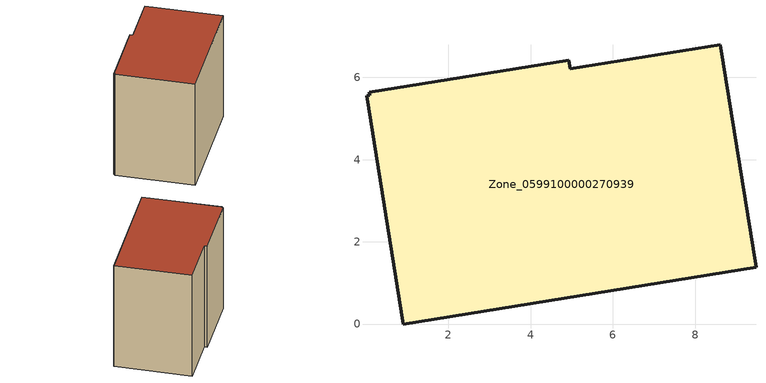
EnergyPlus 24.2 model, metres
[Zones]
Zone_0599100000270939
 floor ground (C_G): 0.01,5.56 0.09,5.57 0.07,5.64 4.93,6.42 4.97,6.21 8.61,6.79 9.48,1.38 0.9,0 z0
 wall outside (C_F): 0.9,0 9.48,1.38 8.61,6.79 4.97,6.21 4.93,6.42 0.07,5.64 0.09,5.57 0.01,5.56 0.9,0 z0:8.23
 roof outside (C_R): 0.09,5.57 0.01,5.56 0.9,0 9.48,1.38 8.61,6.79 4.97,6.21 4.93,6.42 0.07,5.64 z8.23
[BUILDING]
Pand.0599100000270939: North Axis=0; Terrain=City; Loads Convergence Tolerance Value=0.04; Temperature Convergence Tolerance Value=0.4; Solar Distribution=FullExterior; Maximum Number of Warmup Days=25; Minimum Number of Warmup Days=1
[Site:Location]
Rotterdam.The.Hague.AP_ZH_NLD Design_Conditions: Latitude=51.96; Longitude=4.45; Time Zone=1; Elevation=-4.5
[SITE:GROUNDTEMPERATURE:BUILDINGSURFACE]
18, 18, 18, 18, 18, 18, 18, 18, 18, 18, 18, 18
[MATERIAL] Thermal Absorptance=0.9; Solar Absorptance=0.7; Visible Absorptance=0.7
Name | Roughness | Thickness | Conductivity | Density | Specific Heat
G.TI.1975-1991 | MediumSmooth | 0.15 | 0.288461 | 540 | 1210
F.TI.1975-1991 | Rough | 0.3 | 0.230769 | 1920 | 840
R.TI.1975-1991 | MediumRough | 0.2 | 0.153846 | 1500 | 1000
[CONSTRUCTION]
C_G: G.TI.1975-1991
C_F: F.TI.1975-1991
C_R: R.TI.1975-1991
[ZONE]
Zone_0599100000270939: Type=1; Multiplier=1; Ceiling Height=Autocalculate; Volume=Autocalculate; Floor Area=autocalculate; Part of Total Floor Area=Yes
[ZONEINFILTRATION:DESIGNFLOWRATE]
Infil_Zone_0599100000270939: Zone or ZoneList or Space or SpaceList=Zone_0599100000270939; Schedule=AlwaysOn; Design Flow Rate Calculation Method=Flow/Area; Flow Rate per Floor Area=0.003; Constant Term Coefficient=1; Temperature Term Coefficient=0; Velocity Term Coefficient=0; Velocity Squared Term Coefficient=0
[HVACTEMPLATE:ZONE:IDEALLOADSAIRSYSTEM]
Zone_0599100000270939: Maximum Heating Supply Air Temperature=50; Minimum Cooling Supply Air Temperature=13; Maximum Heating Supply Air Humidity Ratio=0.0156; Minimum Cooling Supply Air Humidity Ratio=0.0077; Heating Limit=NoLimit; Cooling Limit=NoLimit; Dehumidification Control Type=ConstantSensibleHeatRatio; Cooling Sensible Heat Ratio=0.7; Dehumidification Setpoint=60; Humidification Control Type=None; Humidification Setpoint=30; Outdoor Air Method=None; Outdoor Air Flow Rate per Person=0.00944; Outdoor Air Flow Rate per Zone Floor Area=0; Outdoor Air Flow Rate per Zone=0; Demand Controlled Ventilation Type=None; Outdoor Air Economizer Type=NoEconomizer; Heat Recovery Type=None; Sensible Heat Recovery Effectiveness=0.7; Latent Heat Recovery Effectiveness=0.65
[ZONECONTROL:THERMOSTAT]
ThermostatControl_Zone_0599100000270939: Zone or ZoneList=Zone_0599100000270939; Control Type Schedule=DualSetpointControlType; Control 1=Thermostat_Zone_0599100000270939; Temperature Difference Between Cutout And Setpoint=0
[THERMOSTATSETPOINT:DUALSETPOINT]
Thermostat_Zone_0599100000270939: Heating Setpoint Temperature Schedule=HeatingSetpoint_Zone_0599100000270939; Cooling Setpoint Temperature Schedule=CoolingSetpoint_Zone_0599100000270939
[SCHEDULE:COMPACT]
HeatingSetpoint_Zone_0599100000270939: Through: 12/31, For: AllDays, Until: 24:00, 21
CoolingSetpoint_Zone_0599100000270939: Through: 12/31, For: AllDays, Until: 24:00, 24
DualSetpointControlType: Through: 12/31, For: AllDays, Until: 24:00, 4
AlwaysOn: Through: 12/31, For: AllDays, Until: 24:00, 1
